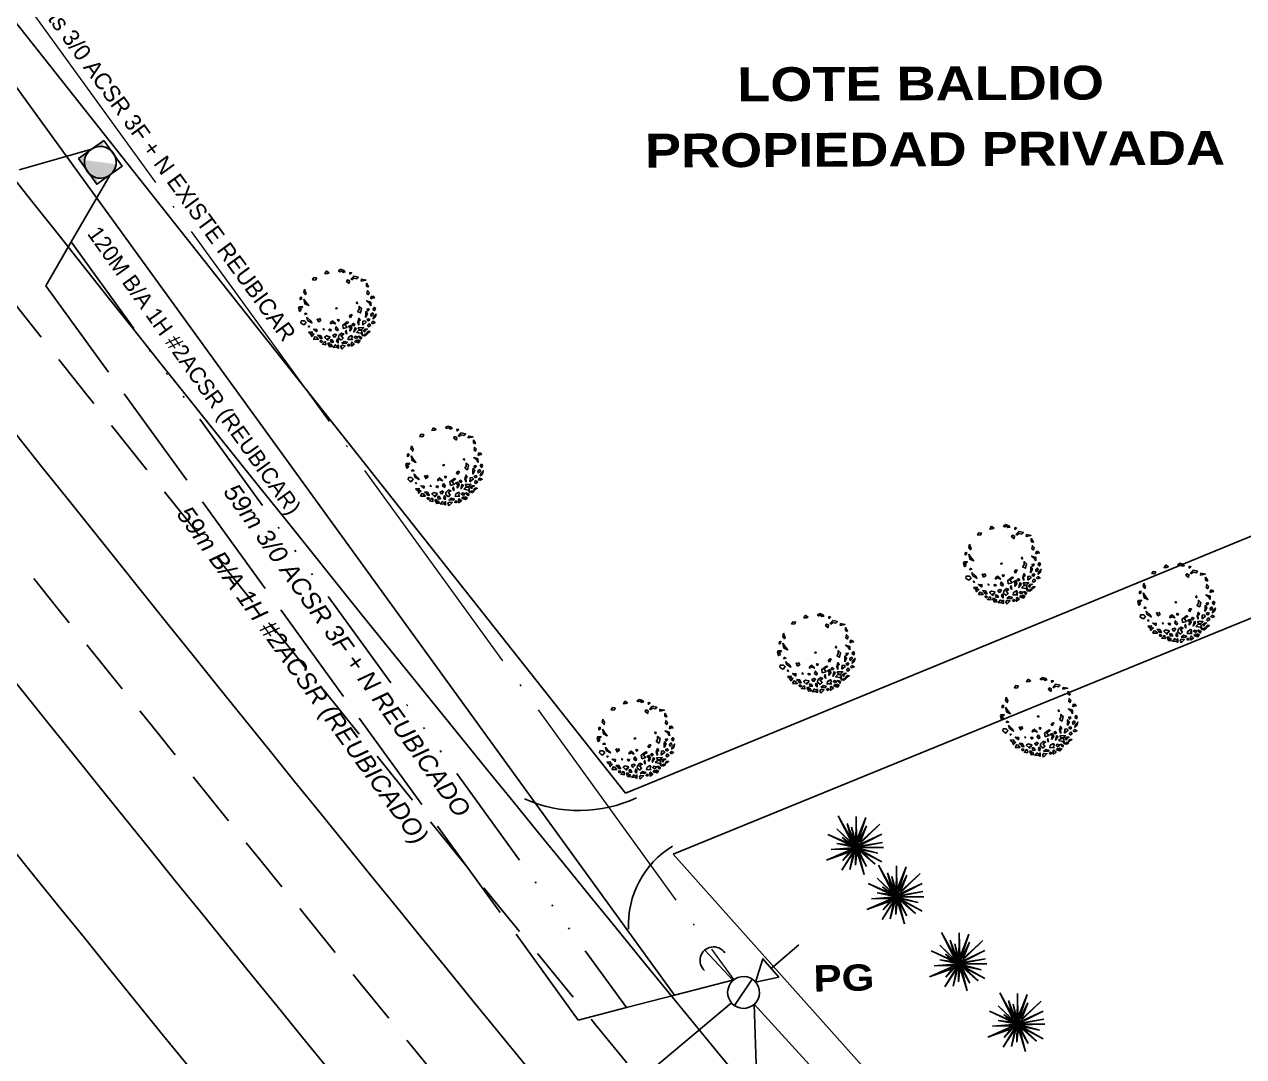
# Model space of a CAD drawing. Extents: x 604418 to 606014, y 1310869 to 1312555.
# Drawn here: x 605742.2 to 605810.7, y 1310986.6 to 1311044.6 of the extents above; entities that cross this region are included whole.
import ezdxf

# ---------------------------------------------------------------- set-up
doc = ezdxf.new("R2010")
doc.units = 0
doc.header["$MEASUREMENT"] = 0
for name, pattern in [('ACAD_ISO02W100', [15, 12, -3]), ('ACAD_ISO04W100', [30, 24, -3, 0, -3]), ('ACAD_ISO06W100', [36, 24, -3, 0, -3, 0, -3, 0, -3]), ('ACAD_ISO14W100', [24, 12, -3, 0, -3, 0, -3, 0, -3]), ('CONTINUA', [0]), ('DASHED', [0.75, 0.5, -0.25]), ('HIDDEN', [0.375, 0.25, -0.125]), ('SUBTERRANEO', [4.7625, 3.175, -1.5875])]:
    doc.linetypes.add(name, pattern=pattern)
doc.layers.get('0').update_dxf_attribs({"color": 10})
for name, color, linetype, lineweight in [('2.RED_MT_INSTALAR', 1, 'ACAD_ISO14W100', 30), ('LBT a Instalar', 6, 'HIDDEN', 9), ('LMT a INSTALAR', 6, 'ACAD_ISO06W100', 9)]:
    doc.layers.add(name, color=color, linetype=linetype, lineweight=lineweight)
for name, color, linetype in [('AMBIENTACION', 74, 'Continuous'), ('APOYO EXISTENTE CONCRETO', 7, 'Continuous'), ('DETALLES', 7, 'Continuous'), ('HPC A INSTALAR', 1, 'Continuous'), ('LANDSCAPE', 94, 'Continuous'), ('MT A INSTALAR', 3, 'Continuous'), ('RETE SENCILLA', 7, 'Continuous'), ('TEXTO', 2, 'Continuous'), ('VPORTS', 7, 'Continuous')]:
    doc.layers.add(name, color=color, linetype=linetype)
doc.styles.add('ARCHT.SHX', font='archt.shx')
doc.styles.add('ARIAL', font='')
doc.styles.add('ATTR', font='romans.shx', dxfattribs={"width": 0.8, "height": 0.7})
doc.styles.get('ARIAL').set_extended_font_data('Arial Black', bold=True)
doc.linetypes.add('RAYAXXX', pattern='A,0.8,["XXX",Standard,S=0.08,R=0,X=0,Y=-0.04],-0.22', length=1.02)

# ---------------------------------------------------------------- blocks, each defined once
blk = doc.blocks.new('ARBOL-13')
h = blk.add_hatch(color=64)
h.set_gradient(color1=(106, 152, 27), color2=(220, 253, 155), tint=1)
h.paths.add_polyline_path([(0, 0), (-0.14, -0.083), (-0.452, -0.581)])
h.paths.add_polyline_path([(0.84, 1.033), (0.143, 0.229), (0.323, 0.904), (0, 0)])
h.paths.add_polyline_path([(0.258, 1.227), (0, 0.258), (-0.129, 1.227), (0, 0)])
h.paths.add_polyline_path([(-0.581, 0.323), (-0.323, 0.129), (-1.162, 0.387), (0, 0)])
h.paths.add_polyline_path([(0, 0), (0.84, -0.581), (0.258, -0.129), (1.098, -0.452)])
h.paths.add_polyline_path([(0, 0), (-0.969, -0.194), (-0.14, -0.083)])
h = blk.add_hatch(color=64)
h.set_gradient(color1=(106, 152, 27), color2=(220, 253, 155), tint=1)
h.paths.add_polyline_path([(-0.065, -0.194), (-0.129, -0.904), (0, 0), (-0.452, -0.969)])
at = {"layer": 'AMBIENTACION'}
for p, q in [((-0.84, 1.162), (-0.194, 0.194)), ((0, 0), (-0.84, 1.162)), ((-0.129, 1.227), (0, 0.258)), ((0, 0), (-0.129, 1.227)), ((0, 0.258), (0.258, 1.227)), ((0, 0), (0.258, 1.227)), ((0, 0), (0.84, 1.033)), ((0.84, 1.033), (0.143, 0.229)), ((-0.84, 0.646), (-0.065, 0.065)), ((0, 0), (-0.84, 0.646)), ((-0.452, 0.904), (-0.203, 0.281)), ((0, 0), (-0.452, 0.904)), ((-0.258, 0.775), (-0.018, 0.175)), ((0, 0), (-0.258, 0.775)), ((0, 0), (0.323, 0.904)), ((0, 0), (0.969, 0.646)), ((0.969, 0.646), (0.129, 0.129)), ((0.323, 0.904), (0.143, 0.229)), ((-1.162, 0.387), (-0.323, 0.129)), ((0, 0), (-1.162, 0.387)), ((0, 0), (-1.098, -0.646)), ((0, 0), (-0.969, -0.194)), ((-0.775, 0.065), (-0.194, 0.065)), ((0, 0), (-0.775, 0.065)), ((-0.581, 0.323), (-0.323, 0.129)), ((0, 0), (-0.581, 0.323)), ((0, 0), (-0.452, -0.581)), ((0, 0), (-0.452, -0.969)), ((0, 0), (-0.129, -0.904)), ((0, 0), (1.033, 0.323)), ((0, 0), (1.098, 0.129)), ((0, 0), (0.84, -0.581)), ((0, 0), (0.517, -0.71)), ((0, 0), (0.904, -0.129)), ((0, 0), (0.065, -0.71)), ((0, 0), (1.098, -0.452)), ((0, 0), (0.452, -1.033)), ((1.033, 0.323), (0.129, 0.065)), ((1.098, 0.129), (0.129, 0)), ((-1.098, -0.646), (-0.217, -0.205)), ((-0.969, -0.194), (-0.14, -0.083)), ((-0.452, -0.581), (-0.14, -0.083)), ((-0.065, -0.194), (-0.452, -0.969)), ((-0.129, -0.904), (-0.065, -0.194)), ((0.065, -0.71), (0.065, -0.194)), ((0.517, -0.71), (0.129, -0.129)), ((0.452, -1.033), (0.129, -0.194)), ((0.904, -0.129), (0.194, -0.065)), ((0.258, -0.129), (0.84, -0.581)), ((1.098, -0.452), (0.258, -0.129)), ((-0.452, -0.969), (-0.452, -0.969))]:
    blk.add_line(p, q, dxfattribs=at)
blk = doc.blocks.new('HPC A INSTALAR')
at = {"layer": 'MT A INSTALAR', "linetype": 'Continuous'}
blk.add_hatch(color=1, dxfattribs=at).paths.add_polyline_path([(597782.565, 1347563.484, 0.19384), (597783.233, 1347563.464, 0.681671), (597783.266, 1347565.129)])
at = {"color": 1, "linetype": 'Continuous'}
blk.add_ellipse((597782.924, 1347564.3), major_axis=(-0.633, 0.633), ratio=1, start_param=-0.431443, end_param=5.851742, dxfattribs=at)
blk = doc.blocks.new('DEC1')
for points in [[(-17.825703, 50.144688), (-15.340965, 55.637398), (-11.893769, 55.475018), (-12.802246, 52.160138), (-14.540878, 53.429518), (-15.347061, 51.420148), (-14.679306, 50.283108)], [(-10.286347, 57.002498), (-6.636353, 53.173978), (-4.977264, 55.300948), (-2.322731, 54.024758), (-2.654549, 58.704078), (-5.640907, 57.002498)], [(2.096443, 60.253408), (0.995445, 56.151728), (3.318161, 54.875548), (7.299967, 55.726328)], [(13.272677, 57.002498), (10.949967, 55.726328), (12.609047, 54.024758), (14.268137, 54.875548)], [(16.259037, 52.323198), (16.922667, 53.599378), (16.590857, 57.002498), (20.904477, 54.450148), (17.918117, 51.472418)], [(-44.561383, 31.831348), (-39.273253, 31.705098), (-39.604093, 34.382268), (-36.824663, 35.356908), (-40.368063, 38.431048), (-41.276543, 35.116178)], [(-38.104163, 42.886048), (-35.982343, 39.207198), (-33.437553, 39.947208), (-31.223573, 43.364378)], [(-31.801213, 37.372358), (-27.415503, 38.148518), (-25.333863, 42.636518), (-27.944843, 42.431948), (-29.220293, 39.953298)], [(-27.902623, 48.490098), (-28.642653, 45.945318), (-26.266303, 45.915268), (-25.694743, 47.690008)], [(-22.482173, 47.292998), (-22.915303, 48.664658), (-25.556323, 50.836408), (-20.701343, 52.081818), (-20.707443, 47.864548)], [(-17.061733, 46.095918), (-21.688173, 40.867878), (-18.577893, 39.165388), (-13.789101, 40.946228), (-14.889992, 43.454908), (-16.965533, 43.184148)], [(-12.70607, 49.248398), (-13.313744, 45.632738), (-10.937401, 45.602688), (-9.258873, 49.086028)], [(-7.299988, 42.539188), (-9.290886, 39.136068), (-5.640907, 37.859878), (-3.981812, 39.136068)], [(-2.654549, 51.047028), (-4.645447, 48.494678), (-3.318176, 45.091538), (-1.990913, 46.793108)], [(2.322716, 47.218508), (-1.327278, 43.815368), (-0.66365, 40.412228), (3.318161, 37.009098), (6.636337, 38.710668), (2.654526, 40.837618), (5.309077, 44.666158)], [(2.654526, 51.897798), (6.304517, 49.345458), (10.949967, 51.047028), (8.959067, 52.748598), (6.304517, 51.897798)], [(10.949967, 39.136068), (9.622697, 36.158308), (10.618147, 33.605958), (10.949967, 36.158308)], [(19.245397, 47.643888), (12.277227, 47.218508), (13.272677, 43.815368), (17.918117, 41.688418), (18.913577, 44.240768), (17.254487, 45.516938)], [(21.568117, 51.047028), (27.209017, 53.173978), (29.531737, 50.621628), (26.545377, 48.920058), (26.213557, 51.047028), (24.222657, 50.196248), (23.890837, 48.920058)], [(24.554477, 46.793108), (21.568117, 44.666158), (23.227197, 42.964588), (26.877177, 44.240768)], [(23.890837, 30.202838), (21.568117, 37.009098), (25.218107, 32.329788)], [(25.549927, 37.859878), (32.186277, 39.561448), (34.177167, 43.389968), (33.181717, 35.307528), (29.199917, 34.882128)], [(31.522627, 48.069288), (29.863537, 46.367708), (28.536287, 43.389968), (32.186277, 45.516938)], [(36.831707, 44.240768), (35.836257, 42.539188), (37.163527, 41.263018), (40.481707, 41.688418)], [(37.495347, 38.285278), (35.836257, 35.732928), (38.158977, 34.031358), (41.477157, 34.031358), (38.158977, 35.307528)], [(40.813507, 40.412228), (40.481707, 39.136068), (42.804427, 37.434478), (45.458957, 37.859878)], [(-52.427143, 19.568028), (-50.104423, 20.844198), (-46.786243, 17.441068), (-49.108973, 14.888718), (-53.754413, 14.463338), (-54.418043, 17.441068)], [(-45.127153, 9.784018), (-44.463523, 14.463338), (-38.490813, 18.717258), (-39.818083, 15.739508)], [(-42.472623, 24.672728), (-44.131713, 23.396548), (-42.804433, 22.971158)], [(-32.518103, 32.329788), (-36.831723, 28.075868), (-31.854473, 28.926648)], [(-30.195383, 13.187148), (-28.536293, 17.866458), (-25.218123, 16.164898), (-26.213573, 13.187148), (-27.872663, 14.463338)], [(-22.563583, 30.628218), (-22.563583, 28.501248), (-21.568133, 29.352038)], [(-12.277245, 32.755178), (-14.599968, 30.628218), (-13.604515, 29.777438), (-11.2818, 30.628218)], [(-5.640907, 20.844198), (-7.963623, 18.291858), (-11.2818, 20.418808), (-11.2818, 22.120378), (-7.963623, 20.844198), (-4.313629, 22.971158)], [(-1.990913, 33.180578), (-4.977264, 30.628218), (-3.318176, 27.225088), (-0.99546, 30.202838)], [(-0.66365, 18.717258), (0.663628, 19.142638), (1.659081, 17.441068), (-0.66365, 16.590288)], [(6.636337, 30.628218), (6.304517, 25.523518), (13.272677, 21.269598), (14.931767, 22.120378), (9.290877, 25.098128), (12.277227, 29.352038)], [(15.927217, 35.307528), (16.922667, 29.777438), (14.268137, 28.075868), (17.918117, 26.799688), (19.245397, 31.479008)], [(21.568117, 28.075868), (20.240847, 25.098128), (22.231747, 24.247348), (23.890837, 25.948898)], [(29.531737, 34.031358), (28.536287, 31.053608), (36.499887, 31.479008), (33.181717, 34.456738)], [(29.863537, 27.650488), (28.536287, 22.971158), (30.527177, 17.441068), (32.186277, 20.418808), (29.863537, 22.120378)], [(35.504437, 27.650488), (36.168077, 22.120378), (39.154437, 21.694998), (40.813507, 23.821948)], [(44.795317, 26.374298), (42.804427, 28.075868), (42.472607, 29.777438), (43.799877, 31.053608), (46.454417, 29.352038)], [(46.454417, 20.844198), (44.463497, 22.120378), (42.472607, 21.269598), (42.804427, 19.568028), (45.458957, 19.142638)], [(49.772577, 26.799688), (48.445307, 25.098128), (50.436227, 23.396548), (53.754397, 25.523518)], [(51.099847, 20.418808), (52.095307, 16.590288), (56.077117, 13.187148), (54.418027, 17.866458)], [(-52.427143, -0.850769), (-55.081683, 0.4254), (-56.077133, -5.104706), (-55.081683, -6.380875), (-50.436243, -6.380875), (-51.099873, -5.104706), (-53.754413, -4.253914)], [(-48.445333, 5.530108), (-46.786243, 3.828518), (-44.795343, 5.104708)], [(-0.66365, 1.276169), (-2.322731, 0.4254), (-1.327278, -0.425384), (0, 0)], [(18.581767, 15.739508), (16.922667, 13.187148), (19.245397, 11.060198), (21.236297, 11.910978), (19.577217, 13.612548)], [(29.531737, 7.231658), (31.854457, 4.679318), (32.186277, 0), (35.504437, 3.403137), (33.513537, 9.784018)], [(40.481707, 17.015668), (43.799877, 11.910978), (41.477157, 8.507848), (41.145337, 11.910978)], [(46.454417, 6.380878), (46.122607, 4.679318), (43.468057, 5.104708), (43.799877, 7.657058)], [(49.440767, 0.4254), (49.772577, -4.679306), (43.799877, -7.231651), (47.449857, -3.828529)], [(48.777127, 16.164898), (48.445307, 12.761768), (50.768037, 11.060198), (52.095307, 13.187148)], [(52.095307, 5.955488), (54.086217, 3.403137), (55.745307, 4.679318), (54.418027, 8.082458)], [(-50.768053, -17.015672), (-50.436243, -19.993412), (-52.427143, -19.568022), (-52.758963, -16.590282)], [(-47.449883, -17.015672), (-46.454433, -9.784004), (-41.145353, -6.806266), (-44.131713, -11.06018)], [(30.195357, -3.828529), (28.536287, -5.53009), (29.863537, -6.806266)], [(47.118057, -15.739494), (45.127137, -17.866462), (46.122607, -22.120372), (48.445307, -19.568022)], [(50.436227, -9.784004), (51.099847, -13.187141), (53.754397, -13.187141), (55.413487, -10.634796), (53.090757, -11.06018)], [(-45.458983, -31.478992), (-46.786243, -26.799672), (-44.463523, -23.396552), (-43.468073, -26.374292), (-44.463523, -28.075852)], [(20.572657, -34.456732), (16.922667, -37.859872), (18.249947, -39.986832), (21.236297, -38.285262)], [(48.113497, -26.799672), (45.127137, -28.501252), (45.458957, -32.755162), (47.118057, -30.202822)], [(-28.204473, -43.389972), (-32.518103, -44.240752), (-30.195383, -47.218492), (-26.545393, -46.367702)], [(-11.2818, -55.300932), (-13.936333, -51.472412), (-10.286347, -51.472412), (-7.963623, -52.323192)], [(9.622697, -56.151712), (6.304517, -54.024762), (8.295417, -52.748592), (8.959067, -53.173982), (12.277227, -53.173982), (12.277227, -51.472412), (15.595407, -51.897802), (14.268137, -54.024762)], [(22.563567, -50.621622), (25.218107, -49.770842), (22.563567, -48.069272)], [(24.554477, -39.561442), (23.890837, -40.837612), (27.872647, -44.666142), (34.508987, -42.539172), (32.186277, -40.412222), (27.872647, -41.688402)], [(38.158977, -36.583692), (38.822617, -39.136042), (45.127137, -37.434482)]]:
    blk.add_lwpolyline(points, close=True)
at = {"style": 'ATTR', "width": 0.8, "flags": 9}
blk.add_attdef('ESTCODE', (0, 0), '', height=0.7, dxfattribs=at)
blk = doc.blocks.new('RET SENCILLA')
at = {"color": 0, "linetype": 'Continuous'}
blk.add_line((515278.655, 1373659.483), (515278.819, 1373657.158), dxfattribs=at)
blk.add_arc((515278.797, 1373657.92), 0.761, 176.04531, 9.68995, dxfattribs=at)

msp = doc.modelspace()

# ---------------------------------------------------------------- hatches: boundary and pattern name
at = {"linetype": 'Continuous'}
h = msp.add_hatch(color=7, dxfattribs=at)
h.dxf.hatch_style = 1
edge = h.paths.add_edge_path()
edge.add_ellipse((605746.437, 1311036.837), major_axis=(0.89, 0.094), ratio=1, start_angle=74.48491, end_angle=109.49184, ccw=False)
edge.add_line((605746.585, 1311037.719), (605746.642, 1311038.061))
edge.add_line((605746.642, 1311038.061), (605746.052, 1311037.644))
edge = h.paths.add_edge_path()
edge.add_ellipse((605746.437, 1311036.837), major_axis=(0.89, 0.094), ratio=1, start_angle=129.02032, end_angle=197.02537, ccw=False)
edge.add_line((605745.804, 1311037.469), (605745.232, 1311037.065))
edge.add_arc((605744.741, 1311036.667), 0.633, 19.59697, 38.99496, ccw=False)
edge.add_line((605745.337, 1311036.879), (605745.614, 1311036.487))
edge = h.paths.add_edge_path()
edge.add_ellipse((605746.437, 1311036.837), major_axis=(0.89, 0.094), ratio=1, start_angle=221.48679, end_angle=254.629, ccw=False)
edge.add_line((605745.833, 1311036.178), (605746.234, 1311035.61))
edge.add_line((605746.234, 1311035.61), (605746.291, 1311035.954))

# ---------------------------------------------------------------- linework, layer by layer
at = {"color": 7, "linetype": 'Continuous'}
msp.add_lwpolyline([(605746.64, 1311038.063), (605745.212, 1311037.054), (605746.232, 1311035.611), (605747.659, 1311036.621)], close=True, dxfattribs=at)
at = {"color": 0}
for points in [[(605784.119, 1310991.543), (605785.665, 1310992.871)], [(605783.229, 1310990.779), (605784.541, 1310991.052), (605783.648, 1310992.091), (605783.229, 1310990.779)]]:
    msp.add_lwpolyline(points, dxfattribs=at)
at = {"color": 32}
for centre, radius, start, end in [((608436.857, 1313165.534), 3435.071, 217.773992, 220.197082), ((608428.875, 1313161.38), 3435.071, 217.773992, 220.197082), ((608422.172, 1313155.799), 3435.071, 217.773992, 220.197082), ((605773.349, 1311007.938), 7.519, 245.76852, 295.18332), ((605781.326, 1310993.963), 5.234, 121.84238, 182.2183)]:
    msp.add_arc(centre, radius, start, end, dxfattribs=at)
at = {"color": 7, "linetype": 'SUBTERRANEO'}
for centre in [(608432.826, 1313163.631), (608425.484, 1313158.763)]:
    msp.add_arc(centre, 3435.071, 217.773992, 220.197082, dxfattribs=at)
at = {"layer": 'APOYO EXISTENTE CONCRETO', "color": 1, "linetype": 'Continuous'}
msp.add_line((605782.054, 1310989.464, -57.805), (605783.052, 1310990.948, -57.805), dxfattribs=at)
for centre, major_axis in [((605746.435, 1311036.839), (0.084, 0.891)), ((605746.435, 1311036.839), (0.084, 0.891)), ((605746.435, 1311036.839), (0.084, 0.891)), ((605782.563, 1310990.199), (-0.503, 0.74)), ((605782.563, 1310990.199), (-0.503, 0.74)), ((605782.563, 1310990.199), (-0.503, 0.74)), ((605782.563, 1310990.199), (-0.503, 0.74))]:
    msp.add_ellipse(centre, major_axis=major_axis, ratio=1, start_param=-0.431443, end_param=5.851742, dxfattribs=at)
at = {"layer": 'DETALLES', "color": 5, "linetype": 'Continuous', "ltscale": 0.1}
for p, q in [((605710.737, 1311083.801), (605778.69, 1310990.047)), ((605782.017, 1310990.908), (605778.69, 1310990.047)), ((605781.878, 1310989.624), (605763.856, 1310974.485)), ((605783.166, 1310989.539), (605783.265, 1310986.175))]:
    msp.add_line(p, q, dxfattribs=at)
at = {"layer": 'DETALLES', "color": 1, "linetype": 'ACAD_ISO02W100', "ltscale": 0.5}
for p, q in [((605744.802, 1311032.37), (605743.374, 1311029.908)), ((605743.374, 1311029.908), (605773.28, 1310988.647)), ((605773.28, 1310988.647), (605775.985, 1310989.347))]:
    msp.add_line(p, q, dxfattribs=at)
at = {"layer": 'LMT a INSTALAR', "color": 134, "linetype": 'ACAD_ISO04W100', "lineweight": 9, "ltscale": 0.55}
for p, q in [((605712.57, 1311086.723), (605782.017, 1310990.908)), ((605783.166, 1310989.539), (605814.359, 1310955.365))]:
    msp.add_line(p, q, dxfattribs=at)
at = {"layer": 'LMT a INSTALAR', "color": 6, "linetype": 'ACAD_ISO14W100', "lineweight": -2, "ltscale": 0.5}
for p, q in [((605745.939, 1311037.583), (605741.871, 1311036.413)), ((605746.983, 1311036.132), (605744.802, 1311032.37)), ((605744.802, 1311032.37), (605775.985, 1310989.347)), ((605778.69, 1310990.047), (605775.985, 1310989.347))]:
    msp.add_line(p, q, dxfattribs=at)
at = {"layer": 'VPORTS', "color": 251, "linetype": 'RAYAXXX', "ltscale": 10}
for p, q in [((605775.934, 1311001.392), (605737.756, 1311049.676)), ((605777.67, 1311002.105), (605828.442, 1311022.976)), ((605778.609, 1310997.977), (605828.522, 1311018.35)), ((605777.67, 1311002.105), (605775.934, 1311001.392)), ((605813.608, 1310958.79), (605778.609, 1310997.977))]:
    msp.add_line(p, q, dxfattribs=at)
msp.add_arc((608417.063, 1313152.584), 3435.071, 217.773992, 220.197082, dxfattribs=at)

# ---------------------------------------------------------------- block references
at = {"layer": 'AMBIENTACION', "color": 8, "xscale": 1.40966821469968, "yscale": 1.40966821469968, "zscale": 1.40966821469968, "rotation": 353.3021593711596}
for p in [(605788.868, 1310998.349), (605791.134, 1310995.58), (605794.66, 1310991.805), (605797.934, 1310988.408)]:
    msp.add_blockref('ARBOL-13', p, dxfattribs=at)
at = {"layer": 'HPC A INSTALAR', "linetype": 'Continuous', "rotation": 285.7067847867813}
msp.add_blockref('HPC A INSTALAR', (-853327.876, 1521693.248), dxfattribs=at)
at = {"layer": 'LANDSCAPE', "color": 8, "lineweight": 20, "xscale": -0.03841464664435604, "yscale": 0.03841464664558333, "zscale": 0.03841464664501817, "rotation": 184.5175679205783}
for p in [(605759.736, 1311028.651), (605765.754, 1311019.844), (605797.085, 1311014.309), (605806.876, 1311012.135), (605786.641, 1311009.309), (605799.152, 1311005.722), (605776.502, 1311004.487)]:
    msp.add_blockref('DEC1', p, dxfattribs=at)
at = {"layer": 'RETE SENCILLA', "linetype": 'Continuous', "rotation": 218.8048731807218}
msp.add_blockref('RET SENCILLA', (146499.41, 2704372.366), dxfattribs=at)

# ---------------------------------------------------------------- texts
at = {"layer": '2.RED_MT_INSTALAR', "linetype": 'CONTINUA', "lineweight": -3, "ltscale": 1.5, "style": 'ARIAL'}
msp.add_text('PG', height=1.481, rotation=1.15799, dxfattribs=at).set_placement((605786.505, 1310990.244, 163.84))
at = {"layer": '2.RED_MT_INSTALAR', "linetype": 'CONTINUA', "lineweight": 30, "ltscale": 1.5, "insert": (605749.922, 1311037.615, -0.03), "char_height": 0.93266, "attachment_point": 2, "rotation": 306.08486, "style": 'ARIAL'}
msp.add_mtext_dynamic_manual_height_columns('\\A1;{\\Ftxt|c0;\\C134;120mts 3/0 ACSR 3F + N EXISTE REUBICAR}', width=38.79049, gutter_width=10, heights=[0], dxfattribs=at)
at = {"layer": 'DETALLES', "color": 5, "linetype": 'DASHED', "ltscale": 0.1, "style": 'ARCHT.SHX'}
msp.add_text('120M B/A 1H #2ACSR (REUBICAR)', height=0.9, rotation=305.60705, dxfattribs=at).set_placement((605745.668, 1311032.825))
at = {"layer": 'LBT a Instalar', "color": 1, "linetype": 'HIDDEN', "lineweight": 9, "ltscale": 15, "insert": (605751.275, 1311017.945), "char_height": 1, "width": 23.53026, "attachment_point": 1, "rotation": 305.78271}
msp.add_mtext('\\A1;\\pi0.36438;{\\fArial|b0|i1|c0|p34;59m B/A 1H #2ACSR (REUBICADO)}', dxfattribs=at)
at = {"layer": 'LMT a INSTALAR', "color": 6, "linetype": 'HIDDEN', "lineweight": 9, "ltscale": 15, "insert": (605753.478, 1311019.793), "char_height": 1, "width": 24.70225, "attachment_point": 1, "rotation": 305.64092}
msp.add_mtext('\\A1;\\pi1.08816;{\\fArial|b0|i1|c0|p34;59m 3/0 ACSR 3F + N REUBICADO}', dxfattribs=at)
at = {"layer": 'TEXTO', "color": 8, "style": 'ARIAL'}
for s, p in [('LOTE BALDIO', (605782.215, 1311040.268)), ('PROPIEDAD PRIVADA', (605777.029, 1311036.545))]:
    msp.add_text(s, height=1.90063, rotation=0.28824, dxfattribs=at).set_placement(p)

doc.saveas('drawing.dxf')
